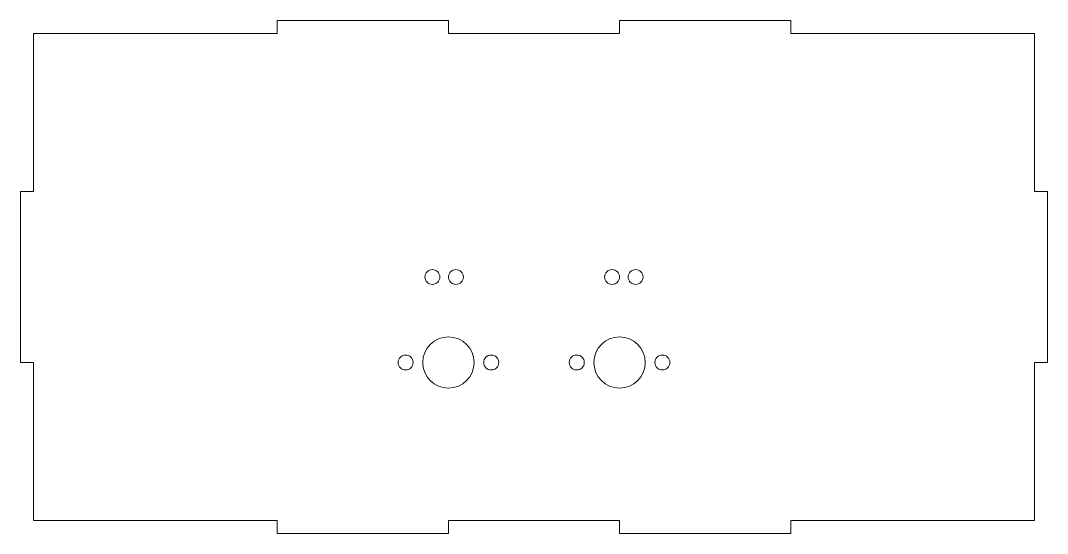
# Model space of a CAD drawing. Extents: x -120 to 120, y -60 to 60.
import ezdxf

# ---------------------------------------------------------------- set-up
doc = ezdxf.new("R2010")
doc.units = 0
doc.layers.get('0').update_dxf_attribs({"linetype": 'CONTINUOUS', "lineweight": 5, "true_color": 0xffffff})

# ---------------------------------------------------------------- blocks, each defined once
blk = doc.blocks.new('MIRRORED002')
at = {"color": 0}
for p, q in [((-20, 60), (-60, 60)), ((-60, 60), (-60, 57)), ((-20, 57), (-20, 60)), ((20, 57), (20, 60)), ((20, 60), (60, 60)), ((60, 60), (60, 57)), ((-60, 57), (-117, 57)), ((-117, 57), (-117, 20)), ((20, 57), (-20, 57)), ((117, 57), (60, 57)), ((117, 20), (117, 57)), ((-117, 20), (-120, 20)), ((-120, 20), (-120, -20)), ((117, 20), (120, 20)), ((120, 20), (120, -20)), ((-120, -20), (-117, -20)), ((-117, -20), (-117, -57)), ((120, -20), (117, -20)), ((117, -57), (117, -20)), ((-117, -57), (-60, -57)), ((-60, -57), (-60, -60)), ((-20, -57), (20, -57)), ((-20, -60), (-20, -57)), ((20, -60), (20, -57)), ((60, -57), (117, -57)), ((60, -57), (60, -60)), ((-60, -60), (-20, -60)), ((60, -60), (20, -60))]:
    blk.add_line(p, q, dxfattribs=at)
for centre, radius in [((-23.75, 0), 1.75), ((-18.25, 0), 1.75), ((18.25, 0), 1.75), ((23.75, 0), 1.75), ((-20, -20), 6), ((20, -20), 6), ((-30, -20), 1.75), ((-10, -20), 1.75), ((10, -20), 1.75), ((30, -20), 1.75)]:
    blk.add_circle(centre, radius, dxfattribs=at)

msp = doc.modelspace()

# ---------------------------------------------------------------- block references
at = {"color": 0}
msp.add_blockref('MIRRORED002', (0, 0), dxfattribs=at)

doc.saveas('drawing.dxf')
